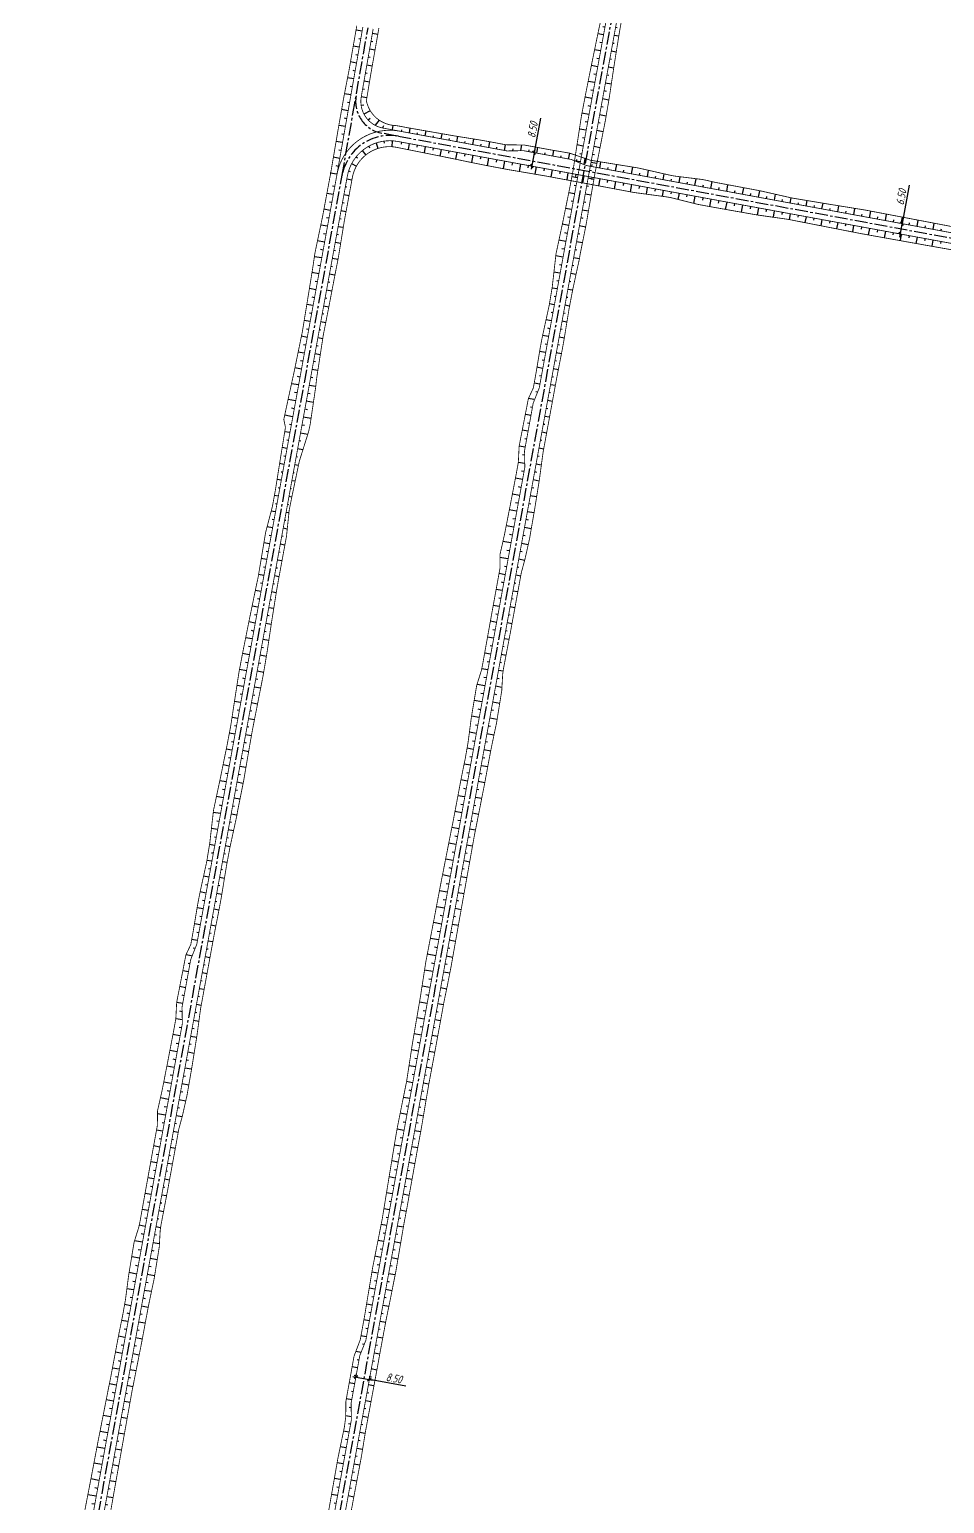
# Model space of a CAD drawing. Extents: x 5370511 to 5386565, y 1010429 to 1053793.
# Drawn here: x 5380633 to 5381201, y 1036763 to 1037676 of the extents above; entities that cross this region are included whole.
import ezdxf

# ---------------------------------------------------------------- set-up
doc = ezdxf.new("R2010")
doc.units = 0
doc.header["$PDMODE"] = 32
doc.header["$PDSIZE"] = 0.3
doc.linetypes.add('CONTI', pattern=[0])
doc.linetypes.add('осевая2', pattern=[12.5, 8, -1.5, 1.5, -1.5])
doc.layers.get('0').update_dxf_attribs({"linetype": 'CONTINUOUS'})
doc.layers.get('DEFPOINTS').update_dxf_attribs({"linetype": 'CONTINUOUS'})
for name, color, linetype in [('АД_ось', 7, 'CONTINUOUS'), ('АД_откосы', 7, 'CONTINUOUS'), ('АД_размеры', 7, 'CONTI')]:
    doc.layers.add(name, color=color, linetype=linetype)
doc.styles.add('ГОСТ', font='gost_ful.shx', dxfattribs={"oblique": 15})
doc.dimstyles.new('Модель М1000-Генплан', dxfattribs={"dimtxt": 1.25, "dimasz": 1, "dimexe": 0.5, "dimexo": 0, "dimgap": 0.5, "dimtad": 1, "dimzin": 0, "dimdsep": 46, "dimtxsty": 'ГОСТ', "dimblk": 'OBLIQUE', "dimcen": 0.09, "dimdle": 0.5, "dimaunit": 1, "dimadec": 0, "dimazin": 0, "dimtfac": 1, "dimtofl": 0, "dimtmove": 1, "dimatfit": 3, "dimldrblk": 'NONE', "dimfxl": 0.18, "dimtfill": 1, "dimtolj": 1, "dimtzin": 0, "dimarcsym": 0})

# ---------------------------------------------------------------- blocks, each defined once
blk = doc.blocks.new('_Oblique')
at = {"color": 0, "linetype": 'ByBlock', "lineweight": -2}
blk.add_line((-0.5, -0.5), (0.5, 0.5), dxfattribs=at)
blk = doc.blocks.new('*D30')
at = {"layer": 'DEFPOINTS', "color": 0, "lineweight": 15, "transparency": 16777216}
for p in [(5380835.76, 1036841.26), (5380844.12, 1036839.73), (5380844.12, 1036839.73)]:
    blk.add_point(p, dxfattribs=at)
at = {"layer": 'АД_размеры', "color": 0, "lineweight": -2, "transparency": 16777216}
for p, q in [((5380833.79, 1036841.62), (5380846.09, 1036839.38)), ((5380835.76, 1036841.26), (5380836.11, 1036843.22)), ((5380844.12, 1036839.73), (5380844.48, 1036841.7)), ((5380866.69, 1036835.62), (5380844.12, 1036839.73))]:
    blk.add_line(p, q, dxfattribs=at)
at = {"layer": 'АД_размеры', "color": 0, "lineweight": -2, "transparency": 16777216, "xscale": 2, "yscale": 2, "zscale": 2}
for p, rotation in [((5380835.76, 1036841.26), 169.679254267393), ((5380844.12, 1036839.73), 349.679254267393)]:
    blk.add_blockref('_Oblique', p, dxfattribs=dict(at, rotation=rotation))
at = {"layer": 'АД_размеры', "color": 0, "lineweight": 15, "transparency": 16777216, "insert": (5380859.36, 1036840.52), "char_height": 5, "attachment_point": 5, "rotation": 349.67925, "style": 'ГОСТ', "bg_fill": 3, "box_fill_scale": 1.1, "bg_fill_color": 256, "bg_fill_true_color": 13158600, "bg_fill_transparency": 0}
blk.add_mtext('\\A1;8.50', dxfattribs=at)
blk = doc.blocks.new('_None')
blk = doc.blocks.new('*D32')
at = {"layer": 'DEFPOINTS', "color": 0, "lineweight": 15, "transparency": 16777216}
for p in [(5381386.51, 1037900.83), (5381385.33, 1037894.43), (5381385.33, 1037894.43)]:
    blk.add_point(p, dxfattribs=at)
at = {"layer": 'АД_размеры', "color": 0, "lineweight": -2, "transparency": 16777216}
for p, q in [((5381390.89, 1037924.61), (5381386.51, 1037900.83)), ((5381386.51, 1037900.83), (5381384.54, 1037901.19)), ((5381386.87, 1037902.8), (5381384.97, 1037892.47)), ((5381385.33, 1037894.43), (5381383.36, 1037894.8))]:
    blk.add_line(p, q, dxfattribs=at)
at = {"layer": 'АД_размеры', "color": 0, "lineweight": -2, "transparency": 16777216, "xscale": 2, "yscale": 2, "zscale": 2}
for p, rotation in [((5381386.51, 1037900.83), 79.5688903137974), ((5381385.33, 1037894.43), 259.5688903137974)]:
    blk.add_blockref('_Oblique', p, dxfattribs=dict(at, rotation=rotation))
at = {"layer": 'АД_размеры', "color": 0, "lineweight": 15, "transparency": 16777216, "insert": (5381385.98, 1037917.3), "char_height": 5, "attachment_point": 5, "rotation": 79.56889, "style": 'ГОСТ', "bg_fill": 3, "box_fill_scale": 1.1, "bg_fill_color": 256, "bg_fill_true_color": 13158600, "bg_fill_transparency": 0}
blk.add_mtext('\\A1;6.50', dxfattribs=at)
blk = doc.blocks.new('*D33')
at = {"layer": 'DEFPOINTS', "color": 0, "lineweight": 15, "transparency": 16777216}
for p in [(5381156.95, 1037936.48), (5381156.95, 1037936.48), (5381158.49, 1037944.84)]:
    blk.add_point(p, dxfattribs=at)
at = {"layer": 'АД_размеры', "color": 0, "lineweight": -2, "transparency": 16777216}
for p, q in [((5381162.43, 1037966.23), (5381158.49, 1037944.84)), ((5381158.85, 1037946.81), (5381156.59, 1037934.51)), ((5381156.95, 1037936.48), (5381154.99, 1037936.84)), ((5381158.49, 1037944.84), (5381156.52, 1037945.2))]:
    blk.add_line(p, q, dxfattribs=at)
at = {"layer": 'АД_размеры', "color": 0, "lineweight": -2, "transparency": 16777216, "xscale": 2, "yscale": 2, "zscale": 2}
for p, rotation in [((5381158.49, 1037944.84), 79.5688903157696), ((5381156.95, 1037936.48), 259.5688903157696)]:
    blk.add_blockref('_Oblique', p, dxfattribs=dict(at, rotation=rotation))
at = {"layer": 'АД_размеры', "color": 0, "lineweight": 15, "transparency": 16777216, "insert": (5381157.52, 1037958.92), "char_height": 5, "attachment_point": 5, "rotation": 79.56889, "style": 'ГОСТ', "bg_fill": 3, "box_fill_scale": 1.1, "bg_fill_color": 256, "bg_fill_true_color": 13158600, "bg_fill_transparency": 0}
blk.add_mtext('\\A1;8.50', dxfattribs=at)
blk = doc.blocks.new('ад_откосы')
at = {"layer": 'АД_ось', "color": 253, "linetype": 'осевая2'}
for points in [[(5381039.51, 1037930.84), (5381046.193, 1037968.879), (5381055.54, 1038022.081, 0.1745274)], [(5381073.497, 1037955.131), (5381064.177, 1037956.869, -0.4111453), (5381048.145, 1037979.991)], [(5380299.712, 1034369.147), (5380299.712, 1034473.396), (5380299.712, 1034473.396, -0.1502404), (5380325.616, 1034557.659), (5380325.616, 1034557.659), (5380443.947, 1034731.93), (5380443.947, 1034731.93, 0.1044696), (5380467.424, 1034789.318), (5380467.424, 1034789.318), (5381039.51, 1037930.841), (5381039.51, 1037930.841, -0.4147763), (5381074.457, 1037954.97), (5381074.457, 1037954.97), (5382316.151, 1037726.387)]]:
    blk.add_lwpolyline(points, format="xyb", dxfattribs=at)
at = {"layer": 'АД_откосы', "color": 253, "const_width": 0.5}
for points in [[(5381075.045, 1037958.167), (5381064.81, 1037960.051, -0.4118325), (5381051.345, 1037979.422), (5381058.741, 1038021.519, 0.1745274)], [(5381072.584, 1037961.624, -0.3476346), (5381054.527, 1037976.998), (5381057.293, 1037993.655), (5381062.121, 1038021.089), (5381062.276, 1038022.004)], [(5380644.849, 1035781.761), (5380725.47, 1036224.48), (5380725.294, 1036234.677), (5380730.669, 1036264.191), (5380734.428, 1036273.671), (5380832.966, 1036814.772), (5380832.789, 1036824.969), (5380838.164, 1036854.483), (5380841.923, 1036863.963), (5380940.461, 1037405.064), (5380940.285, 1037415.261), (5380945.659, 1037444.776), (5380949.419, 1037454.255), (5381036.313, 1037931.423, -0.4147763), (5381075.045, 1037958.167), (5381141.728, 1037945.891), (5381151.925, 1037946.047), (5381181.429, 1037940.616), (5381190.901, 1037936.839), (5381731.812, 1037837.262), (5381742.009, 1037837.419), (5381771.513, 1037831.987), (5381780.986, 1037828.21), (5382316.738, 1037729.576)], [(5380302.962, 1034369.147), (5380302.962, 1034473.396, -0.1502404), (5380328.304, 1034555.833), (5380446.636, 1034730.104, 0.1044696), (5380470.621, 1034788.736), (5381042.708, 1037930.259, -0.4147763), (5381073.868, 1037951.774), (5382315.561, 1037723.184)]]:
    blk.add_lwpolyline(points, format="xyb", dxfattribs=at)
at = {"layer": 'АД_откосы', "color": 253}
blk.add_lwpolyline([(5381036.309, 1037931.402, 0.5, 0.5, 0), (5381052.339, 1038022.643, 0.5, 0.5, 0.1745274)], format="xyseb", dxfattribs=at)
at = {"layer": 'АД_откосы', "color": 253, "const_width": 0.5}
for points in [[(5381032.4, 1037932.089), (5381037.464, 1037961.763), (5381040.596, 1037979.445), (5381043.805, 1037996.025), (5381048.576, 1038023.447)], [(5381072.584, 1037961.624), (5381072.676, 1037961.613), (5381072.967, 1037961.575), (5381073.259, 1037961.536), (5381073.55, 1037961.494), (5381073.84, 1037961.449), (5381074.13, 1037961.403), (5381074.42, 1037961.354), (5381075.928, 1037961.065)], [(5381075.928, 1037961.065), (5381076.382, 1037960.978), (5381079.948, 1037960.292), (5381109.414, 1037955.147), (5381124.329, 1037952.765), (5381131.174, 1037951.56), (5381140.828, 1037949.72), (5381152.27, 1037949.559), (5381170.201, 1037946.29), (5381180.542, 1037944.515), (5381193.324, 1037940.131), (5381223.052, 1037935.32), (5381242.767, 1037930.838), (5381245.549, 1037930.32), (5381262.686, 1037928.189), (5381265.367, 1037927.671), (5381270.432, 1037926.463), (5381298.729, 1037921.158), (5381318.58, 1037916.647), (5381341.145, 1037912.904), (5381363.657, 1037909.255), (5381439.493, 1037894.802)], [(5380831.233, 1036749.361), (5380834.871, 1036769.027), (5380839.16, 1036791.817), (5380841.776, 1036807.909), (5380849.165, 1036847.74), (5380850.671, 1036856.136), (5380854.596, 1036877.285), (5380856.545, 1036886.688), (5380860.513, 1036906.66), (5380865.61, 1036936.601), (5380867.4, 1036946.064), (5380868.946, 1036954.798), (5380874.399, 1036985.081), (5380876.07, 1036993.935), (5380880.794, 1037021.911), (5380883.661, 1037037.205), (5380885.015, 1037044.5), (5380890.472, 1037074.336), (5380892.37, 1037083.453), (5380894.831, 1037095.995), (5380899.618, 1037123.157), (5380909.284, 1037177.352), (5380910.198, 1037181.851), (5380915.697, 1037209.788), (5380917.969, 1037222.181), (5380919.763, 1037231.541), (5380921.752, 1037241.1), (5380922.926, 1037246.568), (5380926.181, 1037266.761), (5380926.743, 1037276.803), (5380927.257, 1037280.389), (5380931.375, 1037301.95), (5380938.295, 1037339.732), (5380940.552, 1037348.103), (5380943.37, 1037360.651), (5380946.47, 1037378.535), (5380949.515, 1037397.598), (5380951.758, 1037414.205), (5380960.277, 1037460.66), (5380963.485, 1037477.081), (5380964.721, 1037483.89), (5380967.885, 1037503.246), (5380970.048, 1037514.633), (5380974.398, 1037534.718), (5380974.623, 1037536.405), (5380978.493, 1037555.714), (5380981.854, 1037575.38), (5380983.878, 1037586.904), (5380990.439, 1037620.269), (5380992.896, 1037634.722), (5380995.862, 1037654.511), (5380998.96, 1037673.91), (5380999.893, 1037679.249), (5381005.034, 1037707.16), (5381006.722, 1037723.451), (5381008.751, 1037733.48), (5381012.956, 1037753.581), (5381018.737, 1037771.953), (5381019.71, 1037776.492), (5381019.757, 1037776.849), (5381023.136, 1037799.714), (5381023.726, 1037805.075), (5381027.815, 1037831.653), (5381031.21, 1037849.015), (5381035.353, 1037870.572), (5381037.167, 1037879.847), (5381040.911, 1037902.808), (5381045.882, 1037929.641), (5381045.956, 1037930.004), (5381046.035, 1037930.367), (5381046.121, 1037930.727), (5381046.212, 1037931.087), (5381046.308, 1037931.445), (5381046.411, 1037931.801), (5381046.519, 1037932.155), (5381046.632, 1037932.508), (5381046.752, 1037932.859), (5381046.876, 1037933.209), (5381047.006, 1037933.556), (5381047.142, 1037933.9), (5381047.283, 1037934.243), (5381047.43, 1037934.584), (5381047.582, 1037934.922), (5381047.739, 1037935.258), (5381047.902, 1037935.591), (5381048.07, 1037935.921), (5381048.243, 1037936.249), (5381048.421, 1037936.574), (5381048.604, 1037936.896), (5381048.793, 1037937.216), (5381048.986, 1037937.532), (5381049.185, 1037937.845), (5381049.388, 1037938.155), (5381049.596, 1037938.462), (5381049.81, 1037938.765), (5381050.027, 1037939.065), (5381050.25, 1037939.361), (5381050.477, 1037939.654), (5381050.709, 1037939.943), (5381050.946, 1037940.229), (5381051.187, 1037940.51), (5381051.432, 1037940.788), (5381051.682, 1037941.062), (5381051.936, 1037941.331), (5381052.195, 1037941.596), (5381052.457, 1037941.857), (5381052.724, 1037942.113), (5381052.995, 1037942.365), (5381053.269, 1037942.613), (5381053.548, 1037942.857), (5381053.83, 1037943.096), (5381054.116, 1037943.331), (5381054.406, 1037943.561), (5381054.7, 1037943.787), (5381054.996, 1037944.008), (5381055.297, 1037944.224), (5381055.6, 1037944.435), (5381055.907, 1037944.642), (5381056.218, 1037944.844), (5381056.531, 1037945.041), (5381056.847, 1037945.233), (5381057.183, 1037945.427), (5381057.523, 1037945.616), (5381057.865, 1037945.8), (5381058.21, 1037945.978), (5381058.558, 1037946.15), (5381058.909, 1037946.317), (5381059.263, 1037946.478), (5381059.619, 1037946.634), (5381059.977, 1037946.783), (5381060.328, 1037946.924), (5381060.671, 1037947.056), (5381061.016, 1037947.182), (5381061.363, 1037947.303), (5381061.712, 1037947.418), (5381062.063, 1037947.527), (5381062.416, 1037947.631), (5381062.77, 1037947.73), (5381063.125, 1037947.823), (5381063.482, 1037947.91), (5381063.841, 1037947.991), (5381064.206, 1037948.068), (5381064.578, 1037948.141), (5381064.95, 1037948.207), (5381065.324, 1037948.268), (5381065.699, 1037948.322), (5381066.075, 1037948.371), (5381066.451, 1037948.414), (5381066.828, 1037948.451), (5381067.205, 1037948.482), (5381067.583, 1037948.507), (5381067.952, 1037948.523), (5381068.321, 1037948.533), (5381068.69, 1037948.538), (5381069.059, 1037948.536), (5381069.428, 1037948.529), (5381069.797, 1037948.515), (5381070.165, 1037948.496), (5381070.534, 1037948.471), (5381070.901, 1037948.44), (5381071.269, 1037948.403), (5381071.635, 1037948.36), (5381072.001, 1037948.312), (5381072.366, 1037948.257), (5381072.73, 1037948.197), (5381073.093, 1037948.13), (5381077.548, 1037947.254), (5381106.877, 1037941.366), (5381121.665, 1037938.294), (5381128.483, 1037936.941), (5381141.739, 1037934.44), (5381160.843, 1037931.172), (5381164.229, 1037930.618), (5381193.174, 1037925.246), (5381220.26, 1037920.153), (5381240.301, 1037917.443), (5381243.092, 1037916.976), (5381259.848, 1037912.771), (5381262.537, 1037912.303), (5381267.647, 1037911.338), (5381295.997, 1037906.319), (5381316.149, 1037903.442), (5381360.971, 1037894.668), (5381398.712, 1037887.912), (5381436.98, 1037881.148)], [(5380817.728, 1036751.82), (5380821.216, 1036771.514), (5380824.608, 1036790.859), (5380825.324, 1036794.337), (5380828.648, 1036810.3), (5380829.467, 1036816.487), (5380829.53, 1036826.018), (5380834.618, 1036854.198), (5380838.475, 1036864.365), (5380841.275, 1036879.711), (5380842.819, 1036889.187), (5380846.188, 1036909.269), (5380852.07, 1036939.067), (5380855.044, 1036957.33), (5380860.029, 1036987.698), (5380861.572, 1036996.575), (5380867.177, 1037024.391), (5380869.557, 1037039.774), (5380870.659, 1037047.115), (5380875.766, 1037077.014), (5380879.154, 1037098.85), (5380879.2, 1037099.065), (5380884.384, 1037125.931), (5380888.105, 1037145.582), (5380894.864, 1037179.978), (5380895.799, 1037184.473), (5380901.073, 1037212.451), (5380903.588, 1037224.801), (5380905.244, 1037234.186), (5380906.514, 1037243.875), (5380907.235, 1037249.425), (5380910.569, 1037269.604), (5380913.556, 1037279.205), (5380914.292, 1037282.75), (5380918.157, 1037304.357), (5380925.021, 1037342.149), (5380925.057, 1037350.915), (5380927.884, 1037363.471), (5380931.38, 1037381.283), (5380935.013, 1037400.239), (5380936.438, 1037408.101), (5380936.945, 1037418.174), (5380942.671, 1037447.624), (5380945.724, 1037454.147), (5380947.324, 1037463.019), (5380950.081, 1037479.522), (5380951.395, 1037486.317), (5380955.589, 1037505.485), (5380957.468, 1037516.924), (5380959.797, 1037537.377), (5380960.168, 1037539.038), (5380964.262, 1037558.306), (5380968.231, 1037577.862), (5380970.42, 1037589.355), (5380975.581, 1037622.975), (5380978.345, 1037637.372), (5380982.295, 1037656.982), (5380986.262, 1037676.222), (5380987.41, 1037681.523), (5380992.087, 1037709.518), (5380996.245, 1037725.359), (5380998.093, 1037735.421), (5381001.312, 1037755.702), (5381004.365, 1037774.571), (5381003.365, 1037779.469), (5381003.416, 1037779.825), (5381008.295, 1037802.417), (5381009.469, 1037807.672), (5381014.879, 1037834.009), (5381017.737, 1037851.469), (5381021.252, 1037873.14), (5381022.625, 1037882.495), (5381027.385, 1037905.271), (5381032.4, 1037932.089)]]:
    blk.add_lwpolyline(points, dxfattribs=at)
at = {"layer": 'АД_откосы', "color": 253}
for points in [[(5381051.883, 1038020.045), (5381048.1, 1038020.709)], [(5381058.284, 1038018.92), (5381061.635, 1038018.331)], [(5381050.152, 1038010.196), (5381046.386, 1038010.857)], [(5381051.017, 1038015.12), (5381049.762, 1038015.341)], [(5381057.419, 1038013.995), (5381058.535, 1038013.799)], [(5381048.422, 1038000.346), (5381044.672, 1038001.005)], [(5381049.287, 1038005.271), (5381048.037, 1038005.491)], [(5381055.689, 1038004.146), (5381056.804, 1038003.95)], [(5381056.554, 1038009.071), (5381059.902, 1038008.483)], [(5381047.557, 1037995.422), (5381046.281, 1037995.646)], [(5381053.959, 1037994.297), (5381055.088, 1037994.099)], [(5381054.824, 1037999.222), (5381058.169, 1037998.634)], [(5381046.691, 1037990.497), (5381042.866, 1037991.169)], [(5381045.826, 1037985.573), (5381044.494, 1037985.807)], [(5381052.228, 1037984.448), (5381053.389, 1037984.244)], [(5381053.093, 1037989.373), (5381056.483, 1037988.777)], [(5381044.961, 1037980.648), (5381040.965, 1037981.35)], [(5381044.096, 1037975.724), (5381042.749, 1037975.96)], [(5381051.242, 1037974.291), (5381052.92, 1037974.481)], [(5381051.363, 1037979.523), (5381054.845, 1037978.912)], [(5381043.231, 1037970.799), (5381039.19, 1037971.509)], [(5381042.365, 1037965.874), (5381041.014, 1037966.112)], [(5381056.939, 1037970.799), (5381053.013, 1037968.737)], [(5381056.838, 1037965.968), (5381055.66, 1037965.028)], [(5381062.441, 1037964.979), (5381059.94, 1037961.756)], [(5381041.5, 1037960.95), (5381037.446, 1037961.662)], [(5381040.635, 1037956.025), (5381039.265, 1037956.266)], [(5381065.088, 1037961.357), (5381064.606, 1037960.129)], [(5381070.631, 1037959.096), (5381071.15, 1037961.73)], [(5381076.246, 1037957.924), (5381076.435, 1037958.952)], [(5381081.163, 1037957.018), (5381081.709, 1037959.985)], [(5381086.081, 1037956.113), (5381086.263, 1037957.102)], [(5381090.998, 1037955.208), (5381091.561, 1037958.265)], [(5381095.915, 1037954.302), (5381096.103, 1037955.322)], [(5381100.833, 1037953.397), (5381101.412, 1037956.545)], [(5381110.667, 1037951.587), (5381111.268, 1037954.851)], [(5381039.77, 1037951.101), (5381035.661, 1037951.823)], [(5381038.905, 1037946.176), (5381037.517, 1037946.42)], [(5381051.855, 1037946.064), (5381054.118, 1037943.332)], [(5381055.981, 1037948.876), (5381056.553, 1037947.841)], [(5381060.557, 1037950.872), (5381061.696, 1037947.412)], [(5381065.424, 1037951.984), (5381065.583, 1037950.78)], [(5381070.414, 1037952.171), (5381070.208, 1037948.494)], [(5381076.209, 1037951.321), (5381075.987, 1037950.113)], [(5381081.127, 1037950.416), (5381080.438, 1037946.674)], [(5381086.044, 1037949.511), (5381085.815, 1037948.263)], [(5381090.962, 1037948.605), (5381090.244, 1037944.705)], [(5381095.879, 1037947.7), (5381095.64, 1037946.4)], [(5381100.796, 1037946.795), (5381100.049, 1037942.737)], [(5381105.714, 1037945.889), (5381105.465, 1037944.537)], [(5381105.75, 1037952.492), (5381105.943, 1037953.541)], [(5381115.585, 1037950.681), (5381115.785, 1037951.769)], [(5381120.502, 1037949.776), (5381121.146, 1037953.273)], [(5381125.42, 1037948.871), (5381125.634, 1037950.036)], [(5381130.337, 1037947.965), (5381131.004, 1037951.59)], [(5381135.254, 1037947.06), (5381135.477, 1037948.268)], [(5381140.172, 1037946.155), (5381140.828, 1037949.72)], [(5381145.193, 1037946.014), (5381145.412, 1037947.203)], [(5381150.321, 1037946.054), (5381150.969, 1037949.571)], [(5381155.284, 1037945.397), (5381155.5, 1037946.57)], [(5381160.202, 1037944.492), (5381160.842, 1037947.968)], [(5381170.036, 1037942.682), (5381170.676, 1037946.158)], [(5381038.039, 1037941.252), (5381033.876, 1037941.983)], [(5381037.174, 1037936.327), (5381035.767, 1037936.574)], [(5381045.364, 1037938.14), (5381048.387, 1037936.513)], [(5381048.13, 1037942.297), (5381049.019, 1037941.577)], [(5381110.631, 1037944.984), (5381109.851, 1037940.748)], [(5381115.548, 1037944.079), (5381115.288, 1037942.667)], [(5381120.466, 1037943.173), (5381119.645, 1037938.713)], [(5381125.383, 1037942.268), (5381125.109, 1037940.782)], [(5381130.3, 1037941.363), (5381129.453, 1037936.758)], [(5381135.218, 1037940.458), (5381134.935, 1037938.923)], [(5381140.135, 1037939.552), (5381139.279, 1037934.904)], [(5381145.052, 1037938.647), (5381144.767, 1037937.098)], [(5381149.97, 1037937.742), (5381149.129, 1037933.176)], [(5381154.887, 1037936.837), (5381154.607, 1037935.315)], [(5381165.119, 1037943.587), (5381165.332, 1037944.746)], [(5381174.954, 1037941.776), (5381175.167, 1037942.935)], [(5381179.871, 1037940.871), (5381180.525, 1037944.422)], [(5381184.68, 1037939.374), (5381184.897, 1037940.558)], [(5381189.427, 1037937.545), (5381190.094, 1037941.171)], [(5381194.263, 1037936.197), (5381194.485, 1037937.405)], [(5381199.18, 1037935.291), (5381199.872, 1037939.052)], [(5381209.015, 1037933.481), (5381209.748, 1037937.462)], [(5381036.309, 1037931.402), (5381032.087, 1037932.144)], [(5381042.313, 1037928.67), (5381045.591, 1037928.073)], [(5381043.418, 1037933.542), (5381044.477, 1037933.207)], [(5381159.805, 1037935.931), (5381158.987, 1037931.49)], [(5381164.722, 1037935.026), (5381164.449, 1037933.546)], [(5381169.639, 1037934.121), (5381168.837, 1037929.763)], [(5381174.557, 1037933.215), (5381174.289, 1037931.763)], [(5381179.474, 1037932.31), (5381178.669, 1037927.938)], [(5381184.391, 1037931.405), (5381184.123, 1037929.947)], [(5381189.309, 1037930.499), (5381188.501, 1037926.113)], [(5381194.226, 1037929.594), (5381193.957, 1037928.132)], [(5381199.143, 1037928.689), (5381198.331, 1037924.276)], [(5381204.061, 1037927.784), (5381203.79, 1037926.313)], [(5381204.097, 1037934.386), (5381204.328, 1037935.64)], [(5381213.932, 1037932.575), (5381214.176, 1037933.903)], [(5381218.849, 1037931.67), (5381219.623, 1037935.872)], [(5381223.767, 1037930.765), (5381224.025, 1037932.165)], [(5381228.684, 1037929.86), (5381229.423, 1037933.872)], [(5381233.602, 1037928.954), (5381233.848, 1037930.292)], [(5381238.519, 1037928.049), (5381239.182, 1037931.653)], [(5381243.436, 1037927.144), (5381243.657, 1037928.345)], [(5381248.354, 1037926.238), (5381249.025, 1037929.887)], [(5381258.188, 1037924.428), (5381258.966, 1037928.651)], [(5381033.927, 1037918.9), (5381030.065, 1037919.603)], [(5381034.823, 1037923.819), (5381033.536, 1037924.053)], [(5381040.522, 1037918.832), (5381043.77, 1037918.241)], [(5381041.417, 1037923.751), (5381042.5, 1037923.554)], [(5381208.978, 1037926.878), (5381208.159, 1037922.429)], [(5381213.896, 1037925.973), (5381213.622, 1037924.49)], [(5381218.813, 1037925.068), (5381217.987, 1037920.581)], [(5381223.73, 1037924.162), (5381223.455, 1037922.667)], [(5381228.648, 1037923.257), (5381227.886, 1037919.122)], [(5381233.565, 1037922.352), (5381233.311, 1037920.973)], [(5381238.482, 1037921.447), (5381237.807, 1037917.78)], [(5381243.4, 1037920.541), (5381243.175, 1037919.319)], [(5381248.317, 1037919.636), (5381247.618, 1037915.84)], [(5381253.234, 1037918.731), (5381253.002, 1037917.465)], [(5381253.271, 1037925.333), (5381253.495, 1037926.55)], [(5381263.106, 1037923.523), (5381263.365, 1037924.93)], [(5381268.023, 1037922.617), (5381268.803, 1037926.851)], [(5381272.94, 1037921.712), (5381273.2, 1037923.124)], [(5381277.858, 1037920.807), (5381278.617, 1037924.928)], [(5381282.775, 1037919.902), (5381283.028, 1037921.275)], [(5381287.693, 1037918.996), (5381288.445, 1037923.086)], [(5381292.61, 1037918.091), (5381292.861, 1037919.454)], [(5381297.527, 1037917.186), (5381298.274, 1037921.243)], [(5381307.362, 1037915.375), (5381308.037, 1037919.043)], [(5381032.135, 1037909.062), (5381028.227, 1037909.774)], [(5381033.031, 1037913.981), (5381031.729, 1037914.218)], [(5381039.626, 1037913.913), (5381040.699, 1037913.718)], [(5381258.152, 1037917.826), (5381257.337, 1037913.401)], [(5381263.069, 1037916.92), (5381262.798, 1037915.445)], [(5381267.987, 1037916.015), (5381267.143, 1037911.433)], [(5381272.904, 1037915.109), (5381272.623, 1037913.582)], [(5381277.821, 1037914.204), (5381276.989, 1037909.684)], [(5381282.739, 1037913.299), (5381282.461, 1037911.792)], [(5381287.656, 1037912.394), (5381286.836, 1037907.941)], [(5381292.573, 1037911.488), (5381292.3, 1037910.004)], [(5381297.491, 1037910.583), (5381296.688, 1037906.221)], [(5381302.408, 1037909.678), (5381302.14, 1037908.224)], [(5381302.445, 1037916.28), (5381302.694, 1037917.633)], [(5381312.279, 1037914.47), (5381312.504, 1037915.692)], [(5381317.197, 1037913.564), (5381317.797, 1037916.825)], [(5381322.114, 1037912.659), (5381322.314, 1037913.746)], [(5381327.031, 1037911.754), (5381327.655, 1037915.142)], [(5381331.949, 1037910.849), (5381332.157, 1037911.978)], [(5381336.866, 1037909.943), (5381337.522, 1037913.505)], [(5381341.784, 1037909.038), (5381342.002, 1037910.225)], [(5381346.701, 1037908.133), (5381347.393, 1037911.891)], [(5381356.536, 1037906.322), (5381357.266, 1037910.291)], [(5381030.344, 1037899.224), (5381026.276, 1037899.964)], [(5381031.24, 1037904.143), (5381029.884, 1037904.39)], [(5381037.834, 1037904.075), (5381038.927, 1037903.876)], [(5381038.73, 1037908.994), (5381041.948, 1037908.408)], [(5381307.325, 1037908.773), (5381306.595, 1037904.806)], [(5381312.243, 1037907.867), (5381311.999, 1037906.545)], [(5381317.16, 1037906.962), (5381316.5, 1037903.373)], [(5381322.078, 1037906.057), (5381321.857, 1037904.86)], [(5381326.995, 1037905.151), (5381326.314, 1037901.452)], [(5381331.912, 1037904.246), (5381331.685, 1037903.013)], [(5381336.83, 1037903.341), (5381336.128, 1037899.531)], [(5381341.747, 1037902.436), (5381341.513, 1037901.166)], [(5381346.664, 1037901.53), (5381345.943, 1037897.609)], [(5381351.582, 1037900.625), (5381351.341, 1037899.318)], [(5381351.618, 1037907.228), (5381351.849, 1037908.48)], [(5381361.453, 1037905.417), (5381361.697, 1037906.74)], [(5381366.37, 1037904.512), (5381367.122, 1037908.595)], [(5381371.288, 1037903.606), (5381371.538, 1037904.967)], [(5381376.205, 1037902.701), (5381376.945, 1037906.723)], [(5381381.122, 1037901.796), (5381381.369, 1037903.136)], [(5381386.04, 1037900.891), (5381386.769, 1037904.85)], [(5381390.957, 1037899.985), (5381391.2, 1037901.305)], [(5381395.875, 1037899.08), (5381396.592, 1037902.978)], [(5381405.709, 1037897.269), (5381406.416, 1037901.106)], [(5381029.448, 1037894.305), (5381028.007, 1037894.567)], [(5381036.042, 1037894.237), (5381037.196, 1037894.026)], [(5381036.938, 1037899.156), (5381040.218, 1037898.558)], [(5381356.499, 1037899.72), (5381355.757, 1037895.688)], [(5381361.417, 1037898.814), (5381361.169, 1037897.471)], [(5381366.334, 1037897.909), (5381365.585, 1037893.842)], [(5381371.251, 1037897.004), (5381371.002, 1037895.648)], [(5381376.169, 1037896.098), (5381375.429, 1037892.079)], [(5381381.086, 1037895.193), (5381380.839, 1037893.854)], [(5381386.003, 1037894.288), (5381385.272, 1037890.317)], [(5381390.921, 1037893.383), (5381390.677, 1037892.059)], [(5381395.838, 1037892.477), (5381395.116, 1037888.555)], [(5381400.755, 1037891.572), (5381400.515, 1037890.265)], [(5381400.792, 1037898.175), (5381401.031, 1037899.474)], [(5381410.627, 1037896.364), (5381410.862, 1037897.643)], [(5381028.552, 1037889.385), (5381024.229, 1037890.173)], [(5381027.656, 1037884.466), (5381026.173, 1037884.737)], [(5381034.251, 1037884.399), (5381035.455, 1037884.179)], [(5381035.147, 1037889.317), (5381038.608, 1037888.687)], [(5381405.673, 1037890.667), (5381404.962, 1037886.807)], [(5381410.59, 1037889.762), (5381410.353, 1037888.475)], [(5381026.76, 1037879.547), (5381022.311, 1037880.358)], [(5381025.865, 1037874.628), (5381024.481, 1037874.88)], [(5381032.459, 1037874.56), (5381033.622, 1037874.348)], [(5381033.355, 1037879.479), (5381036.966, 1037878.822)], [(5381024.969, 1037869.709), (5381020.818, 1037870.465)], [(5381024.073, 1037864.79), (5381022.753, 1037865.03)], [(5381030.668, 1037864.722), (5381031.799, 1037864.516)], [(5381031.563, 1037869.641), (5381035.052, 1037869.006)], [(5381023.177, 1037859.871), (5381019.217, 1037860.592)], [(5381022.281, 1037854.952), (5381021.024, 1037855.181)], [(5381028.876, 1037854.884), (5381029.975, 1037854.684)], [(5381029.772, 1037859.803), (5381033.165, 1037859.185)], [(5381021.385, 1037850.033), (5381017.614, 1037850.719)], [(5381020.49, 1037845.113), (5381019.291, 1037845.332)], [(5381027.98, 1037849.965), (5381031.277, 1037849.364)], [(5381019.594, 1037840.195), (5381015.999, 1037840.849)], [(5381026.188, 1037840.127), (5381029.359, 1037839.549)], [(5381027.084, 1037845.046), (5381028.141, 1037844.853)], [(5381017.802, 1037830.356), (5381014.261, 1037831.001)], [(5381018.698, 1037835.275), (5381017.518, 1037835.49)], [(5381024.397, 1037830.288), (5381027.517, 1037829.72)], [(5381025.293, 1037835.208), (5381026.333, 1037835.018)], [(5381016.011, 1037820.518), (5381012.249, 1037821.203)], [(5381016.906, 1037825.437), (5381015.652, 1037825.665)], [(5381022.605, 1037820.45), (5381025.996, 1037819.833)], [(5381023.501, 1037825.369), (5381024.631, 1037825.163)], [(5381014.219, 1037810.68), (5381010.236, 1037811.405)], [(5381015.115, 1037815.599), (5381013.787, 1037815.841)], [(5381020.813, 1037810.612), (5381024.475, 1037809.945)], [(5381021.709, 1037815.531), (5381022.93, 1037815.309)], [(5381012.427, 1037800.842), (5381008.124, 1037801.625)], [(5381013.323, 1037805.761), (5381011.889, 1037806.022)], [(5381019.022, 1037800.774), (5381023.17, 1037800.018)], [(5381019.918, 1037805.693), (5381021.3, 1037805.441)], [(5381010.636, 1037791.004), (5381006.012, 1037791.846)], [(5381011.531, 1037795.923), (5381009.99, 1037796.203)], [(5381017.23, 1037790.936), (5381021.718, 1037790.118)], [(5381018.126, 1037795.855), (5381019.622, 1037795.582)], [(5381008.844, 1037781.165), (5381003.9, 1037782.066)], [(5381009.74, 1037786.084), (5381008.092, 1037786.384)], [(5381016.334, 1037786.016), (5381017.94, 1037785.724)], [(5381007.948, 1037776.246), (5381006.908, 1037776.436)], [(5381014.543, 1037776.178), (5381016.078, 1037775.899)], [(5381015.438, 1037781.098), (5381020.255, 1037780.22)], [(5381007.052, 1037771.327), (5381003.932, 1037771.895)], [(5381006.156, 1037766.408), (5381005.181, 1037766.586)], [(5381012.751, 1037766.34), (5381013.876, 1037766.135)], [(5381013.647, 1037771.259), (5381018.254, 1037770.42)], [(5381005.261, 1037761.489), (5381002.334, 1037762.022)], [(5381004.365, 1037756.57), (5381003.458, 1037756.735)], [(5381010.959, 1037756.502), (5381011.754, 1037756.357)], [(5381011.855, 1037761.421), (5381015.23, 1037760.806)], [(5381003.469, 1037751.651), (5381000.748, 1037752.146)], [(5381002.573, 1037746.732), (5381001.741, 1037746.883)], [(5381009.168, 1037746.664), (5381009.877, 1037746.535)], [(5381010.064, 1037751.583), (5381012.447, 1037751.149)], [(5381001.677, 1037741.813), (5380999.18, 1037742.268)], [(5381000.781, 1037736.894), (5380999.999, 1037737.036)], [(5381007.376, 1037736.826), (5381008.004, 1037736.711)], [(5381008.272, 1037741.745), (5381010.399, 1037741.357)], [(5380999.886, 1037731.974), (5380997.539, 1037732.402)], [(5380998.99, 1037727.055), (5380998.132, 1037727.211)], [(5381005.584, 1037726.987), (5381006.203, 1037726.875)], [(5381006.48, 1037731.907), (5381008.363, 1037731.564)], [(5380998.094, 1037722.136), (5380995.522, 1037722.605)], [(5380997.198, 1037717.217), (5380996.089, 1037717.419)], [(5381004.689, 1037722.068), (5381006.544, 1037721.73)], [(5380996.302, 1037712.298), (5380992.976, 1037712.904)], [(5381002.897, 1037712.23), (5381005.51, 1037711.754)], [(5381003.793, 1037717.149), (5381004.664, 1037716.991)], [(5380994.511, 1037702.46), (5380991.014, 1037703.097)], [(5380995.407, 1037707.379), (5380994.241, 1037707.591)], [(5381001.105, 1037702.392), (5381004.057, 1037701.854)], [(5381002.001, 1037707.311), (5381002.985, 1037707.132)], [(5380992.719, 1037692.622), (5380989.366, 1037693.232)], [(5380993.615, 1037697.541), (5380992.497, 1037697.744)], [(5380999.314, 1037692.554), (5381002.245, 1037692.02)], [(5381000.209, 1037697.473), (5381001.187, 1037697.295)], [(5380990.927, 1037682.783), (5380987.718, 1037683.368)], [(5380991.823, 1037687.703), (5380990.753, 1037687.897)], [(5380997.522, 1037682.716), (5381000.434, 1037682.185)], [(5380998.418, 1037687.635), (5380999.388, 1037687.458)], [(5380989.136, 1037672.945), (5380985.715, 1037673.568)], [(5380990.032, 1037677.864), (5380988.891, 1037678.072)], [(5380995.73, 1037672.877), (5380998.708, 1037672.335)], [(5380996.626, 1037677.796), (5380997.619, 1037677.616)], [(5380987.344, 1037663.107), (5380983.695, 1037663.772)], [(5380988.24, 1037668.026), (5380987.024, 1037668.248)], [(5380993.939, 1037663.039), (5380997.131, 1037662.458)], [(5380994.834, 1037667.958), (5380995.899, 1037667.764)], [(5380985.552, 1037653.269), (5380981.689, 1037653.973)], [(5380986.448, 1037658.188), (5380985.16, 1037658.423)], [(5380993.043, 1037658.12), (5380994.185, 1037657.912)], [(5380983.761, 1037643.431), (5380979.714, 1037644.168)], [(5380984.657, 1037648.35), (5380983.308, 1037648.595)], [(5380991.251, 1037648.282), (5380992.496, 1037648.055)], [(5380992.147, 1037653.201), (5380995.572, 1037652.577)], [(5380982.865, 1037638.512), (5380981.464, 1037638.767)], [(5380989.46, 1037638.444), (5380990.795, 1037638.201)], [(5380990.355, 1037643.363), (5380994.089, 1037642.683)], [(5380981.969, 1037633.592), (5380977.766, 1037634.358)], [(5380981.073, 1037628.673), (5380979.641, 1037628.934)], [(5380987.668, 1037628.606), (5380989.041, 1037628.355)], [(5380988.564, 1037633.525), (5380992.569, 1037632.795)], [(5380980.177, 1037623.754), (5380975.881, 1037624.537)], [(5380979.282, 1037618.835), (5380977.921, 1037619.083)], [(5380985.876, 1037618.767), (5380987.227, 1037618.521)], [(5380986.772, 1037623.686), (5380990.893, 1037622.936)], [(5380978.386, 1037613.916), (5380974.305, 1037614.659)], [(5380977.49, 1037608.997), (5380976.221, 1037609.228)], [(5380984.085, 1037608.929), (5380985.389, 1037608.691)], [(5380984.98, 1037613.848), (5380989.031, 1037613.11)], [(5380976.594, 1037604.078), (5380972.787, 1037604.771)], [(5380975.698, 1037599.159), (5380974.521, 1037599.373)], [(5380982.293, 1037599.091), (5380983.551, 1037598.862)], [(5380983.189, 1037604.01), (5380987.102, 1037603.297)], [(5380974.803, 1037594.24), (5380971.269, 1037594.883)], [(5380973.907, 1037589.321), (5380972.768, 1037589.528)], [(5380981.397, 1037594.172), (5380985.172, 1037593.484)], [(5380973.011, 1037584.402), (5380969.595, 1037585.024)], [(5380979.605, 1037584.334), (5380983.308, 1037583.659)], [(5380980.501, 1037589.253), (5380981.735, 1037589.028)], [(5380971.219, 1037574.563), (5380967.692, 1037575.206)], [(5380972.115, 1037579.482), (5380970.939, 1037579.697)], [(5380977.814, 1037574.495), (5380981.585, 1037573.809)], [(5380978.71, 1037579.415), (5380979.967, 1037579.186)], [(5380969.428, 1037564.725), (5380965.702, 1037565.404)], [(5380970.323, 1037569.644), (5380969.082, 1037569.87)], [(5380976.022, 1037564.657), (5380979.9, 1037563.951)], [(5380976.918, 1037569.576), (5380978.211, 1037569.341)], [(5380967.636, 1037554.887), (5380963.688, 1037555.606)], [(5380968.532, 1037559.806), (5380967.216, 1037560.046)], [(5380974.23, 1037554.819), (5380978.17, 1037554.102)], [(5380975.126, 1037559.738), (5380976.439, 1037559.499)], [(5380965.844, 1037545.049), (5380961.609, 1037545.82)], [(5380966.74, 1037549.968), (5380965.328, 1037550.225)], [(5380972.439, 1037544.981), (5380976.204, 1037544.295)], [(5380973.335, 1037549.9), (5380974.59, 1037549.671)], [(5380964.053, 1037535.211), (5380959.642, 1037536.014)], [(5380964.948, 1037540.13), (5380963.478, 1037540.397)], [(5380970.647, 1037535.143), (5380974.344, 1037534.47)], [(5380971.543, 1037540.062), (5380972.775, 1037539.837)], [(5380962.261, 1037525.373), (5380958.508, 1037526.056)], [(5380963.157, 1037530.291), (5380961.906, 1037530.519)], [(5380969.751, 1037530.224), (5380970.875, 1037530.019)], [(5380961.365, 1037520.453), (5380960.32, 1037520.644)], [(5380967.96, 1037520.385), (5380968.974, 1037520.201)], [(5380968.856, 1037525.305), (5380972.226, 1037524.691)], [(5380960.469, 1037515.534), (5380957.333, 1037516.105)], [(5380959.573, 1037510.615), (5380958.585, 1037510.795)], [(5380966.168, 1037510.547), (5380967.156, 1037510.367)], [(5380967.064, 1037515.466), (5380970.108, 1037514.912)], [(5380958.678, 1037505.696), (5380955.712, 1037506.236)], [(5380957.782, 1037500.777), (5380956.691, 1037500.976)], [(5380964.376, 1037500.709), (5380965.408, 1037500.521)], [(5380965.272, 1037505.628), (5380968.235, 1037505.089)], [(5380956.886, 1037495.858), (5380953.613, 1037496.454)], [(5380955.99, 1037490.939), (5380954.783, 1037491.158)], [(5380962.585, 1037490.871), (5380963.675, 1037490.672)], [(5380963.481, 1037495.79), (5380966.574, 1037495.227)], [(5380955.094, 1037486.02), (5380951.474, 1037486.679)], [(5380954.199, 1037481.101), (5380952.976, 1037481.323)], [(5380960.793, 1037481.033), (5380961.887, 1037480.833)], [(5380961.689, 1037485.952), (5380964.961, 1037485.356)], [(5380953.303, 1037476.181), (5380949.635, 1037476.85)], [(5380952.407, 1037471.262), (5380951.232, 1037471.476)], [(5380959.001, 1037471.194), (5380960.053, 1037471.003)], [(5380959.897, 1037476.114), (5380963.179, 1037475.516)], [(5380951.511, 1037466.343), (5380947.986, 1037466.985)], [(5380950.615, 1037461.424), (5380949.463, 1037461.634)], [(5380958.106, 1037466.275), (5380961.261, 1037465.701)], [(5380949.719, 1037456.505), (5380946.263, 1037457.134)], [(5380956.314, 1037456.437), (5380959.399, 1037455.875)], [(5380957.21, 1037461.356), (5380958.238, 1037461.169)], [(5380946.111, 1037446.998), (5380942.671, 1037447.624)], [(5380948.385, 1037451.666), (5380947.238, 1037451.875)], [(5380954.522, 1037446.599), (5380957.596, 1037446.039)], [(5380955.418, 1037451.518), (5380956.443, 1037451.332)], [(5380944.319, 1037437.16), (5380940.843, 1037437.793)], [(5380945.215, 1037442.079), (5380944.056, 1037442.29)], [(5380952.731, 1037436.761), (5380955.792, 1037436.203)], [(5380953.626, 1037441.68), (5380954.647, 1037441.494)], [(5380942.528, 1037427.322), (5380938.894, 1037427.983)], [(5380943.423, 1037432.241), (5380942.212, 1037432.461)], [(5380950.939, 1037426.923), (5380953.988, 1037426.367)], [(5380951.835, 1037431.842), (5380952.851, 1037431.657)], [(5380940.736, 1037417.483), (5380936.945, 1037418.174)], [(5380941.632, 1037422.403), (5380940.368, 1037422.633)], [(5380949.147, 1037417.084), (5380952.184, 1037416.531)], [(5380950.043, 1037422.004), (5380951.055, 1037421.819)], [(5380940.513, 1037407.359), (5380936.438, 1037408.101)], [(5380940.316, 1037412.477), (5380938.958, 1037412.725)], [(5380947.356, 1037407.246), (5380950.735, 1037406.631)], [(5380948.252, 1037412.165), (5380949.378, 1037411.96)], [(5380938.969, 1037397.476), (5380934.635, 1037398.265)], [(5380939.865, 1037402.395), (5380938.421, 1037402.658)], [(5380946.46, 1037402.327), (5380947.73, 1037402.096)], [(5380937.178, 1037387.638), (5380932.753, 1037388.444)], [(5380938.074, 1037392.557), (5380936.599, 1037392.825)], [(5380944.668, 1037392.489), (5380946.01, 1037392.245)], [(5380945.564, 1037397.408), (5380949.374, 1037396.714)], [(5380936.282, 1037382.719), (5380934.773, 1037382.994)], [(5380942.877, 1037382.651), (5380944.282, 1037382.395)], [(5380943.772, 1037387.57), (5380947.796, 1037386.837)], [(5380935.386, 1037377.8), (5380930.859, 1037378.624)], [(5380934.49, 1037372.881), (5380932.936, 1037373.164)], [(5380941.085, 1037372.813), (5380942.518, 1037372.552)], [(5380941.981, 1037377.732), (5380946.198, 1037376.964)], [(5380933.595, 1037367.961), (5380928.932, 1037368.811)], [(5380932.699, 1037363.042), (5380931.058, 1037363.341)], [(5380939.293, 1037362.974), (5380940.699, 1037362.718)], [(5380940.189, 1037367.893), (5380944.49, 1037367.11)], [(5380931.803, 1037358.123), (5380926.882, 1037359.019)], [(5380930.907, 1037353.204), (5380929.253, 1037353.505)], [(5380937.502, 1037353.136), (5380938.765, 1037352.906)], [(5380938.397, 1037358.055), (5380942.615, 1037357.287)], [(5380930.011, 1037348.285), (5380925.05, 1037349.188)], [(5380929.115, 1037343.366), (5380927.866, 1037343.593)], [(5380935.71, 1037343.298), (5380936.753, 1037343.108)], [(5380936.606, 1037348.217), (5380940.397, 1037347.527)], [(5380928.22, 1037338.447), (5380924.473, 1037339.129)], [(5380927.324, 1037333.528), (5380926.076, 1037333.755)], [(5380934.814, 1037338.379), (5380937.943, 1037337.809)], [(5380926.428, 1037328.609), (5380922.686, 1037329.29)], [(5380933.022, 1037328.541), (5380936.141, 1037327.973)], [(5380933.918, 1037333.46), (5380934.958, 1037333.271)], [(5380924.636, 1037318.77), (5380920.899, 1037319.451)], [(5380925.532, 1037323.689), (5380924.286, 1037323.916)], [(5380931.231, 1037318.702), (5380934.339, 1037318.136)], [(5380932.127, 1037323.622), (5380933.163, 1037323.433)], [(5380922.845, 1037308.932), (5380919.112, 1037309.612)], [(5380923.74, 1037313.851), (5380922.496, 1037314.078)], [(5380929.439, 1037308.864), (5380932.538, 1037308.3)], [(5380930.335, 1037313.784), (5380931.368, 1037313.595)], [(5380921.053, 1037299.094), (5380917.337, 1037299.771)], [(5380921.949, 1037304.013), (5380920.71, 1037304.239)], [(5380927.648, 1037299.026), (5380930.71, 1037298.468)], [(5380928.543, 1037303.945), (5380929.564, 1037303.759)], [(5380919.261, 1037289.256), (5380915.576, 1037289.927)], [(5380920.157, 1037294.175), (5380918.929, 1037294.399)], [(5380925.856, 1037289.188), (5380928.834, 1037288.646)], [(5380926.752, 1037294.107), (5380927.744, 1037293.926)], [(5380917.47, 1037279.418), (5380913.741, 1037280.097)], [(5380918.365, 1037284.337), (5380917.123, 1037284.563)], [(5380924.064, 1037279.35), (5380927.031, 1037278.809)], [(5380924.96, 1037284.269), (5380925.949, 1037284.089)], [(5380915.678, 1037269.58), (5380910.835, 1037270.461)], [(5380916.574, 1037274.499), (5380914.96, 1037274.792)], [(5380923.168, 1037274.431), (5380924.509, 1037274.187)], [(5380913.886, 1037259.741), (5380909.084, 1037260.616)], [(5380914.782, 1037264.66), (5380913.181, 1037264.952)], [(5380921.377, 1037264.592), (5380922.853, 1037264.324)], [(5380922.273, 1037269.512), (5380926.294, 1037268.779)], [(5380912.991, 1037254.822), (5380911.444, 1037255.104)], [(5380919.585, 1037254.754), (5380921.128, 1037254.473)], [(5380920.481, 1037259.673), (5380924.909, 1037258.867)], [(5380912.095, 1037249.903), (5380907.454, 1037250.748)], [(5380911.199, 1037244.984), (5380909.803, 1037245.238)], [(5380917.793, 1037244.916), (5380919.279, 1037244.646)], [(5380918.689, 1037249.835), (5380923.317, 1037248.992)], [(5380910.303, 1037240.065), (5380906.115, 1037240.828)], [(5380909.407, 1037235.146), (5380908.126, 1037235.379)], [(5380916.002, 1037235.078), (5380917.416, 1037234.82)], [(5380916.898, 1037239.997), (5380921.353, 1037239.186)], [(5380908.511, 1037230.227), (5380904.669, 1037230.926)], [(5380907.616, 1037225.308), (5380906.32, 1037225.544)], [(5380914.21, 1037225.24), (5380915.601, 1037224.986)], [(5380915.106, 1037230.159), (5380919.35, 1037229.386)], [(5380906.72, 1037220.389), (5380902.833, 1037221.096)], [(5380905.824, 1037215.469), (5380904.466, 1037215.717)], [(5380912.418, 1037215.401), (5380913.806, 1037215.149)], [(5380913.314, 1037220.321), (5380917.488, 1037219.56)], [(5380904.928, 1037210.55), (5380900.855, 1037211.292)], [(5380904.032, 1037205.631), (5380902.654, 1037205.882)], [(5380911.523, 1037210.483), (5380915.684, 1037209.724)], [(5380903.136, 1037200.712), (5380899.002, 1037201.465)], [(5380909.731, 1037200.644), (5380913.753, 1037199.912)], [(5380910.627, 1037205.563), (5380911.967, 1037205.319)], [(5380901.345, 1037190.874), (5380897.15, 1037191.638)], [(5380902.241, 1037195.793), (5380900.842, 1037196.048)], [(5380907.939, 1037190.806), (5380911.822, 1037190.099)], [(5380908.835, 1037195.725), (5380910.129, 1037195.49)], [(5380899.553, 1037181.036), (5380895.247, 1037181.82)], [(5380900.449, 1037185.955), (5380899.014, 1037186.216)], [(5380906.148, 1037180.968), (5380909.881, 1037180.288)], [(5380907.044, 1037185.887), (5380908.288, 1037185.66)], [(5380897.761, 1037171.197), (5380893.298, 1037172.01)], [(5380898.657, 1037176.117), (5380897.169, 1037176.388)], [(5380904.356, 1037171.13), (5380908.054, 1037170.456)], [(5380905.252, 1037176.049), (5380906.484, 1037175.824)], [(5380895.97, 1037161.359), (5380891.37, 1037162.197)], [(5380896.866, 1037166.279), (5380895.332, 1037166.558)], [(5380902.564, 1037161.292), (5380906.298, 1037160.611)], [(5380903.46, 1037166.211), (5380904.705, 1037165.984)], [(5380894.178, 1037151.521), (5380889.441, 1037152.384)], [(5380895.074, 1037156.44), (5380893.495, 1037156.728)], [(5380900.773, 1037151.453), (5380904.542, 1037150.767)], [(5380901.669, 1037156.372), (5380902.925, 1037156.144)], [(5380892.387, 1037141.683), (5380887.534, 1037142.567)], [(5380893.282, 1037146.602), (5380891.665, 1037146.897)], [(5380899.877, 1037146.534), (5380901.145, 1037146.303)], [(5380890.595, 1037131.845), (5380885.673, 1037132.741)], [(5380891.491, 1037136.764), (5380889.85, 1037137.063)], [(5380898.085, 1037136.696), (5380899.366, 1037136.463)], [(5380898.981, 1037141.615), (5380902.787, 1037140.922)], [(5380889.699, 1037126.926), (5380888.032, 1037127.229)], [(5380896.294, 1037126.858), (5380897.587, 1037126.622)], [(5380897.189, 1037131.777), (5380901.031, 1037131.077)], [(5380888.803, 1037122.007), (5380883.802, 1037122.917)], [(5380887.907, 1037117.088), (5380886.206, 1037117.397)], [(5380894.502, 1037117.02), (5380895.814, 1037116.781)], [(5380895.398, 1037121.939), (5380899.279, 1037121.232)], [(5380887.012, 1037112.168), (5380881.907, 1037113.098)], [(5380886.116, 1037107.249), (5380884.38, 1037107.565)], [(5380892.71, 1037107.181), (5380894.041, 1037106.939)], [(5380893.606, 1037112.1), (5380897.543, 1037111.383)], [(5380885.22, 1037102.33), (5380880.013, 1037103.279)], [(5380884.324, 1037097.411), (5380882.619, 1037097.722)], [(5380890.919, 1037097.343), (5380892.241, 1037097.102)], [(5380891.814, 1037102.262), (5380895.808, 1037101.535)], [(5380883.428, 1037092.492), (5380878.312, 1037093.424)], [(5380882.532, 1037087.573), (5380880.913, 1037087.868)], [(5380889.127, 1037087.505), (5380890.398, 1037087.274)], [(5380890.023, 1037092.424), (5380893.989, 1037091.702)], [(5380881.637, 1037082.654), (5380876.778, 1037083.539)], [(5380880.741, 1037077.735), (5380879.19, 1037078.017)], [(5380888.231, 1037082.586), (5380892.045, 1037081.891)], [(5380879.845, 1037072.816), (5380875.194, 1037073.663)], [(5380886.44, 1037072.748), (5380890.061, 1037072.088)], [(5380887.335, 1037077.667), (5380888.543, 1037077.447)], [(5380878.053, 1037062.978), (5380873.51, 1037063.805)], [(5380878.949, 1037067.897), (5380877.435, 1037068.172)], [(5380884.648, 1037062.91), (5380888.262, 1037062.251)], [(5380885.544, 1037067.829), (5380886.748, 1037067.609)], [(5380876.262, 1037053.139), (5380871.826, 1037053.947)], [(5380877.157, 1037058.058), (5380875.679, 1037058.328)], [(5380882.856, 1037053.071), (5380886.463, 1037052.415)], [(5380883.752, 1037057.991), (5380884.954, 1037057.772)], [(5380874.47, 1037043.301), (5380870.203, 1037044.078)], [(5380875.366, 1037048.22), (5380873.943, 1037048.479)], [(5380881.065, 1037043.233), (5380884.659, 1037042.579)], [(5380881.96, 1037048.152), (5380883.158, 1037047.934)], [(5380872.678, 1037033.463), (5380868.693, 1037034.189)], [(5380873.574, 1037038.382), (5380872.246, 1037038.624)], [(5380879.273, 1037033.395), (5380882.825, 1037032.748)], [(5380880.169, 1037038.314), (5380881.353, 1037038.098)], [(5380870.887, 1037023.625), (5380867.159, 1037024.303)], [(5380871.783, 1037028.544), (5380870.54, 1037028.77)], [(5380877.481, 1037023.557), (5380880.983, 1037022.919)], [(5380878.377, 1037028.476), (5380879.544, 1037028.263)], [(5380869.095, 1037013.787), (5380865.184, 1037014.499)], [(5380869.991, 1037018.706), (5380868.687, 1037018.943)], [(5380876.585, 1037018.638), (5380877.789, 1037018.419)], [(5380867.303, 1037003.948), (5380863.208, 1037004.694)], [(5380868.199, 1037008.867), (5380866.834, 1037009.116)], [(5380874.794, 1037008.8), (5380876.039, 1037008.573)], [(5380875.69, 1037013.719), (5380879.3, 1037013.061)], [(5380866.408, 1036999.029), (5380864.996, 1036999.286)], [(5380873.002, 1036998.961), (5380874.286, 1036998.728)], [(5380873.898, 1037003.88), (5380877.635, 1037003.2)], [(5380865.512, 1036994.11), (5380861.277, 1036994.881)], [(5380864.616, 1036989.191), (5380863.239, 1036989.442)], [(5380871.21, 1036989.123), (5380872.478, 1036988.892)], [(5380872.106, 1036994.042), (5380875.958, 1036993.341)], [(5380863.72, 1036984.272), (5380859.59, 1036985.024)], [(5380862.824, 1036979.353), (5380861.505, 1036979.593)], [(5380869.419, 1036979.285), (5380870.693, 1036979.053)], [(5380870.315, 1036984.204), (5380874.116, 1036983.512)], [(5380861.928, 1036974.434), (5380857.97, 1036975.155)], [(5380861.033, 1036969.515), (5380859.77, 1036969.745)], [(5380867.627, 1036969.447), (5380868.907, 1036969.214)], [(5380868.523, 1036974.366), (5380872.344, 1036973.67)], [(5380860.137, 1036964.596), (5380856.35, 1036965.285)], [(5380859.241, 1036959.676), (5380858.037, 1036959.896)], [(5380865.836, 1036959.608), (5380867.123, 1036959.374)], [(5380866.731, 1036964.528), (5380870.572, 1036963.828)], [(5380858.345, 1036954.757), (5380854.732, 1036955.415)], [(5380857.449, 1036949.838), (5380856.306, 1036950.046)], [(5380864.94, 1036954.69), (5380868.802, 1036953.986)], [(5380856.553, 1036944.919), (5380853.125, 1036945.544)], [(5380863.148, 1036944.851), (5380867.037, 1036944.143)], [(5380864.044, 1036949.77), (5380865.34, 1036949.534)], [(5380854.762, 1036935.081), (5380851.404, 1036935.692)], [(5380855.658, 1036940), (5380854.539, 1036940.204)], [(5380861.356, 1036935.013), (5380865.22, 1036934.31)], [(5380862.252, 1036939.932), (5380863.54, 1036939.698)], [(5380852.97, 1036925.243), (5380849.468, 1036925.881)], [(5380853.866, 1036930.162), (5380852.698, 1036930.374)], [(5380859.565, 1036925.175), (5380863.541, 1036924.451)], [(5380860.461, 1036930.094), (5380861.786, 1036929.853)], [(5380851.179, 1036915.405), (5380847.531, 1036916.069)], [(5380852.074, 1036920.324), (5380850.858, 1036920.545)], [(5380857.773, 1036915.337), (5380861.863, 1036914.592)], [(5380858.669, 1036920.256), (5380860.032, 1036920.008)], [(5380849.387, 1036905.566), (5380845.68, 1036906.241)], [(5380850.283, 1036910.486), (5380849.047, 1036910.711)], [(5380855.981, 1036905.499), (5380860.132, 1036904.743)], [(5380856.877, 1036910.418), (5380858.261, 1036910.166)], [(5380847.595, 1036895.728), (5380844.026, 1036896.378)], [(5380848.491, 1036900.647), (5380847.301, 1036900.864)], [(5380854.19, 1036895.66), (5380858.183, 1036894.933)], [(5380855.086, 1036900.579), (5380856.417, 1036900.337)], [(5380845.804, 1036885.89), (5380842.383, 1036886.513)], [(5380846.699, 1036890.809), (5380845.559, 1036891.017)], [(5380853.294, 1036890.741), (5380854.568, 1036890.509)], [(5380844.908, 1036880.971), (5380843.809, 1036881.171)], [(5380851.502, 1036880.903), (5380852.711, 1036880.683)], [(5380852.398, 1036885.822), (5380856.221, 1036885.126)], [(5380844.012, 1036876.052), (5380840.717, 1036876.652)], [(5380843.116, 1036871.133), (5380842.017, 1036871.333)], [(5380849.711, 1036871.065), (5380850.908, 1036870.847)], [(5380850.606, 1036875.984), (5380854.232, 1036875.324)], [(5380842.22, 1036866.214), (5380838.922, 1036866.814)], [(5380840.945, 1036861.364), (5380839.836, 1036861.566)], [(5380847.919, 1036861.227), (5380849.107, 1036861.01)], [(5380848.815, 1036866.146), (5380852.408, 1036865.492)], [(5380839.082, 1036856.557), (5380835.753, 1036857.164)], [(5380837.674, 1036851.795), (5380836.53, 1036852.003)], [(5380846.127, 1036851.389), (5380847.32, 1036851.171)], [(5380847.023, 1036856.308), (5380850.586, 1036855.659)], [(5380836.778, 1036846.876), (5380833.346, 1036847.501)], [(5380835.883, 1036841.957), (5380834.752, 1036842.163)], [(5380844.336, 1036841.55), (5380845.517, 1036841.335)], [(5380845.232, 1036846.469), (5380848.808, 1036845.818)], [(5380834.987, 1036837.038), (5380831.595, 1036837.655)], [(5380834.091, 1036832.118), (5380832.974, 1036832.322)], [(5380842.544, 1036831.712), (5380843.715, 1036831.499)], [(5380843.44, 1036836.631), (5380846.984, 1036835.986)], [(5380833.195, 1036827.2), (5380829.844, 1036827.81)], [(5380832.729, 1036822.202), (5380831.625, 1036822.403)], [(5380841.648, 1036826.793), (5380845.16, 1036826.153)], [(5380832.912, 1036816.642), (5380829.468, 1036817.245)], [(5380839.857, 1036816.955), (5380843.336, 1036816.321)], [(5380840.752, 1036821.874), (5380841.912, 1036821.663)], [(5380831.47, 1036807.185), (5380828.126, 1036807.794)], [(5380832.366, 1036812.104), (5380831.251, 1036812.307)], [(5380838.065, 1036807.117), (5380841.544, 1036806.483)], [(5380838.961, 1036812.036), (5380840.12, 1036811.825)], [(5380829.679, 1036797.346), (5380826.087, 1036798)], [(5380830.575, 1036802.265), (5380829.377, 1036802.484)], [(5380836.273, 1036797.278), (5380839.939, 1036796.611)], [(5380837.169, 1036802.198), (5380838.391, 1036801.975)], [(5380827.887, 1036787.508), (5380824.14, 1036788.19)], [(5380828.783, 1036792.427), (5380827.534, 1036792.655)], [(5380834.482, 1036787.44), (5380838.208, 1036786.762)], [(5380835.377, 1036792.359), (5380836.62, 1036792.133)], [(5380826.095, 1036777.67), (5380822.413, 1036778.341)], [(5380826.991, 1036782.589), (5380825.764, 1036782.813)], [(5380832.69, 1036777.602), (5380836.359, 1036776.934)], [(5380833.586, 1036782.521), (5380834.809, 1036782.298)], [(5380824.304, 1036767.832), (5380820.681, 1036768.491)], [(5380825.2, 1036772.751), (5380823.992, 1036772.971)], [(5380830.898, 1036767.764), (5380834.515, 1036767.105)], [(5380831.794, 1036772.683), (5380833, 1036772.463)], [(5380823.408, 1036762.913), (5380822.216, 1036763.13)]]:
    blk.add_lwpolyline(points, dxfattribs=at)
at = {"layer": 'АД_размеры', "color": 253, "lineweight": 15}
for base, p1, p2, angle, picture, middle in [((5381156.953, 1037936.479), (5381158.492, 1037944.839), (5381156.953, 1037936.479), 259.56889, '*D33', (5381161.198, 1037958.24)), ((5381385.332, 1037894.435), (5381386.509, 1037900.829), (5381385.332, 1037894.435), 259.56889, '*D32', (5381390.994, 1037916.375)), ((5380844.118, 1036839.734), (5380835.756, 1036841.257), (5380844.118, 1036839.734), 349.679254, '*D30', (5380858.299, 1036834.681))]:
    dim = blk.add_linear_dim(base=base, p1=p1, p2=p2, angle=angle, dimstyle='Модель М1000-Генплан', override={"dimtxt": 5, "dimasz": 2, "dimexe": 2, "dimgap": 1, "dimdle": 2, "dimtfill": 1}, dxfattribs=at)
    dim.commit()
    dim.dimension.update_dxf_attribs({"geometry": picture, "text_midpoint": middle, "dimtype": 161})

msp = doc.modelspace()

# ---------------------------------------------------------------- block references
at = {"layer": 'АД_откосы', "color": 253}
msp.add_blockref('ад_откосы', (0, 0), dxfattribs=at)

# ---------------------------------------------------------------- next in the draw order: block references
msp.add_blockref('ад_откосы', (-212.264, -344.806), dxfattribs=at)

doc.saveas('drawing.dxf')
